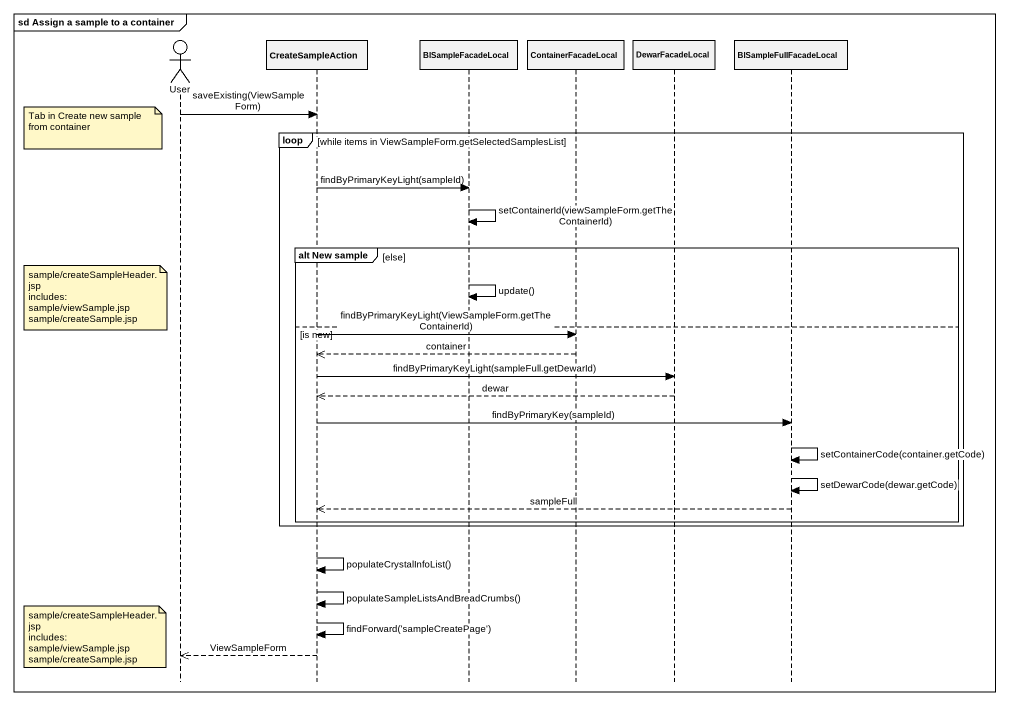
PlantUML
@startuml
mainframe sd Assign a sample to a container
hide footbox
actor User
participant CreateSampleAction
participant BlSampleFacadeLocal
participant ContainerFacadeLocal
participant DewarFacadeLocal
participant BlSampleFullFacadeLocal

User -> CreateSampleAction : saveExisting(ViewSampleForm)
note left of User : Tab in Create new sample from container
loop while items in ViewSampleForm.getSelectedSamplesList
  CreateSampleAction -> BlSampleFacadeLocal : findByPrimaryKeyLight(sampleId)
  BlSampleFacadeLocal -> BlSampleFacadeLocal : setContainerId(viewSampleForm.getTheContainerId)
  group alt New sample [else]
    BlSampleFacadeLocal -> BlSampleFacadeLocal : update()
    note left of User
      sample/createSampleHeader.jsp
      includes:
      sample/viewSample.jsp
      sample/createSample.jsp
    end note
  else is new
    CreateSampleAction -> ContainerFacadeLocal : findByPrimaryKeyLight(ViewSampleForm.getTheContainerId)
    ContainerFacadeLocal -->> CreateSampleAction : container
    CreateSampleAction -> DewarFacadeLocal : findByPrimaryKeyLight(sampleFull.getDewarId)
    DewarFacadeLocal -->> CreateSampleAction : dewar
    CreateSampleAction -> BlSampleFullFacadeLocal : findByPrimaryKey(sampleId)
    BlSampleFullFacadeLocal -> BlSampleFullFacadeLocal : setContainerCode(container.getCode)
    BlSampleFullFacadeLocal -> BlSampleFullFacadeLocal : setDewarCode(dewar.getCode)
    BlSampleFullFacadeLocal -->> CreateSampleAction : sampleFull
  end
end
CreateSampleAction -> CreateSampleAction : populateCrystalInfoList()
CreateSampleAction -> CreateSampleAction : populateSampleListsAndBreadCrumbs()
CreateSampleAction -> CreateSampleAction : findForward('sampleCreatePage')
note left of User
  sample/createSampleHeader.jsp
  includes:
  sample/viewSample.jsp
  sample/createSample.jsp
end note
CreateSampleAction -->> User : ViewSampleForm
@enduml
